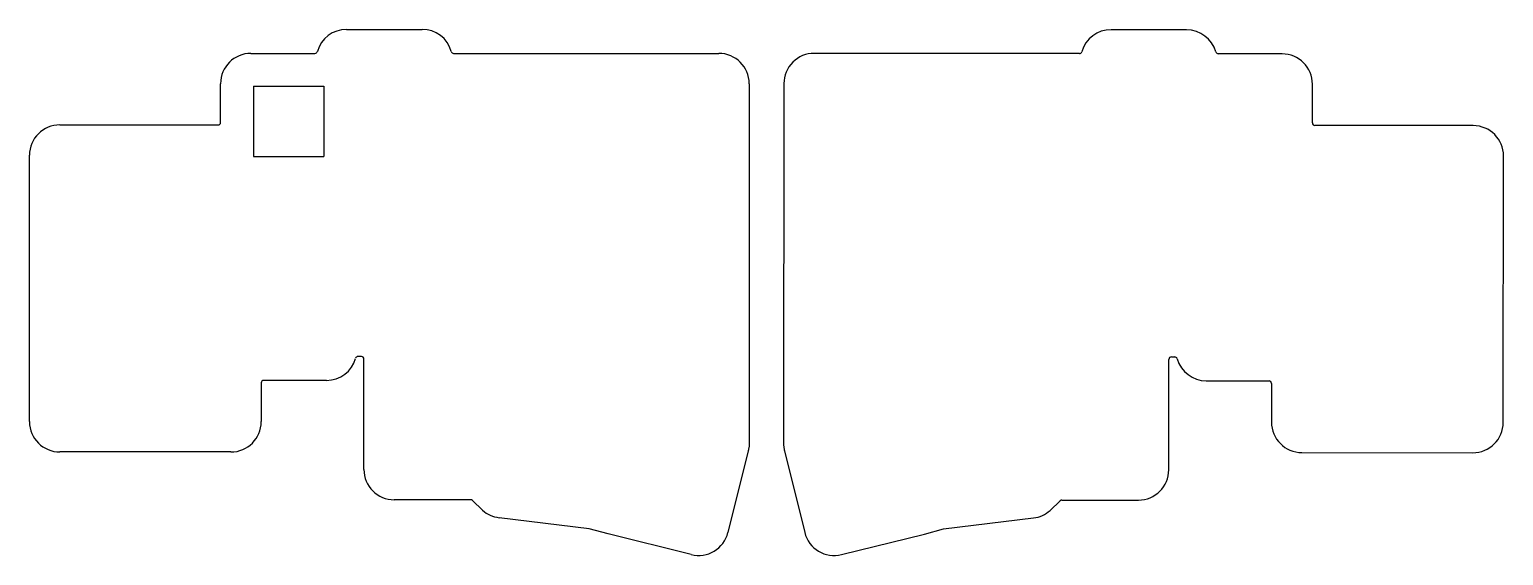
# Model space of a CAD drawing. Header units: millimetres. Extents: x 20 to 314, y 20 to 125.
import ezdxf

# ---------------------------------------------------------------- set-up
doc = ezdxf.new("R2010")
doc.units = ezdxf.units.MM

msp = doc.modelspace()

# ---------------------------------------------------------------- linework, layer by layer
at = {"linetype": 'Continuous'}
for p, q in [((83.2, 124.96), (98.25, 124.96)), ((250.66, 124.88), (235.61, 124.89)), ((64.15, 120.19), (76.9, 120.19)), ((104.55, 120.19), (157.42, 120.19)), ((229.3, 120.14), (176.43, 120.19)), ((269.71, 120.09), (256.96, 120.11)), ((58.1, 106.41), (58.1, 114.14)), ((64.67, 113.62), (64.67, 99.62)), ((64.67, 113.62), (78.67, 113.62)), ((78.67, 113.62), (78.67, 99.62)), ((163.47, 114.14), (163.47, 42.37)), ((170.38, 114.14), (170.31, 42.37)), ((275.74, 106.3), (275.75, 114.04)), ((26.05, 105.91), (57.6, 105.91)), ((307.79, 105.77), (276.24, 105.8)), ((20, 48.76), (20, 99.86)), ((64.67, 99.62), (78.67, 99.62)), ((313.78, 48.61), (313.84, 99.71)), ((86.17, 59.71), (85.5, 59.71)), ((86.67, 37.18), (86.67, 59.21)), ((247.1, 37.1), (247.12, 59.13)), ((247.62, 59.63), (248.3, 59.63)), ((66.2, 54.44), (66.2, 46.71)), ((79.2, 54.94), (66.7, 54.94)), ((254.59, 54.86), (267.09, 54.85)), ((267.59, 54.35), (267.58, 46.61)), ((20, 46.71), (20, 48.76)), ((313.78, 46.56), (313.78, 48.61)), ((163.36, 41.22), (163.33, 41.06)), ((163.41, 41.55), (163.36, 41.22)), ((163.43, 41.71), (163.41, 41.55)), ((163.46, 42.04), (163.43, 41.71)), ((163.47, 42.2), (163.46, 42.04)), ((163.47, 42.37), (163.47, 42.2)), ((170.31, 42.37), (170.31, 42.2)), ((170.31, 42.2), (170.32, 42.04)), ((170.32, 42.04), (170.34, 41.71)), ((170.34, 41.71), (170.36, 41.55)), ((170.36, 41.55), (170.41, 41.22)), ((170.41, 41.22), (170.45, 41.06)), ((60.15, 40.66), (26.05, 40.66)), ((163.29, 40.9), (159.23, 24.6)), ((163.33, 41.06), (163.29, 40.9)), ((163.29, 40.9), (163.29, 40.9)), ((170.45, 41.06), (170.49, 40.9)), ((170.49, 40.9), (170.48, 40.9)), ((170.48, 40.9), (174.53, 24.59)), ((273.63, 40.55), (307.73, 40.52)), ((107.94, 31.13), (92.72, 31.13)), ((110.32, 29.05), (108.29, 30.99)), ((223.44, 28.99), (225.48, 30.94)), ((225.82, 31.08), (241.04, 31.06)), ((131.57, 25.35), (113.62, 27.55)), ((202.19, 25.31), (220.15, 27.5)), ((135.37, 24.31), (131.57, 25.35)), ((151.89, 20.19), (135.37, 24.31)), ((181.86, 20.18), (198.39, 24.28)), ((198.39, 24.28), (202.19, 25.31))]:
    msp.add_line(p, q, dxfattribs=at)
for centre, radius, start, end in [((83.17, 118.94), 6.01, 89.7452, 164.4117), ((98.35, 119.04), 5.92, 14.9436, 91), ((235.5, 118.97), 5.92, 88.9422, 164.9986), ((250.68, 118.86), 6.01, 15.5305, 90.1969), ((76.9, 120.69), 0.5, 270, 344.4117), ((104.55, 120.69), 0.5, 194.9436, 270), ((229.3, 120.64), 0.5, 269.9422, 344.9986), ((256.96, 120.61), 0.5, 195.5305, 269.9422), ((64.15, 114.14), 6.05, 90, 180), ((157.42, 114.14), 6.05, 0, 90), ((176.43, 114.14), 6.05, 89.9422, 179.9422), ((269.7, 114.04), 6.05, 359.9422, 89.9422), ((26.05, 99.86), 6.05, 90, 180), ((57.6, 106.41), 0.5, 270, 0), ((276.24, 106.3), 0.5, 179.9422, 269.9422), ((307.79, 99.72), 6.05, 359.9422, 89.9422), ((79.2, 60.99), 6.05, 270, 344.191), ((85.5, 59.21), 0.5, 90, 164.191), ((86.17, 59.21), 0.5, 0, 90), ((247.62, 59.13), 0.5, 89.9422, 179.9422), ((248.3, 59.13), 0.5, 15.7511, 89.9422), ((254.6, 60.91), 6.05, 195.7511, 269.9422), ((66.7, 54.44), 0.5, 90, 180), ((267.09, 54.35), 0.5, 359.9422, 89.9422), ((26.05, 46.71), 6.05, 180, 270), ((60.15, 46.71), 6.05, 270, 0), ((273.63, 46.6), 6.05, 179.9422, 269.9422), ((307.73, 46.57), 6.05, 269.9422, 359.9422), ((92.72, 37.18), 6.05, 180, 270), ((241.05, 37.11), 6.05, 269.9422, 359.9422), ((107.94, 30.63), 0.5, 46.2396, 90), ((225.82, 30.58), 0.5, 89.9422, 133.7025), ((114.33, 33.49), 5.98, 227.9489, 263.1657), ((219.44, 33.44), 5.98, 276.7765, 311.9932), ((153.36, 26.06), 6.05, 256, 346), ((180.41, 26.05), 6.05, 193.9422, 283.9422)]:
    msp.add_arc(centre, radius, start, end, dxfattribs=at)

doc.saveas('drawing.dxf')
